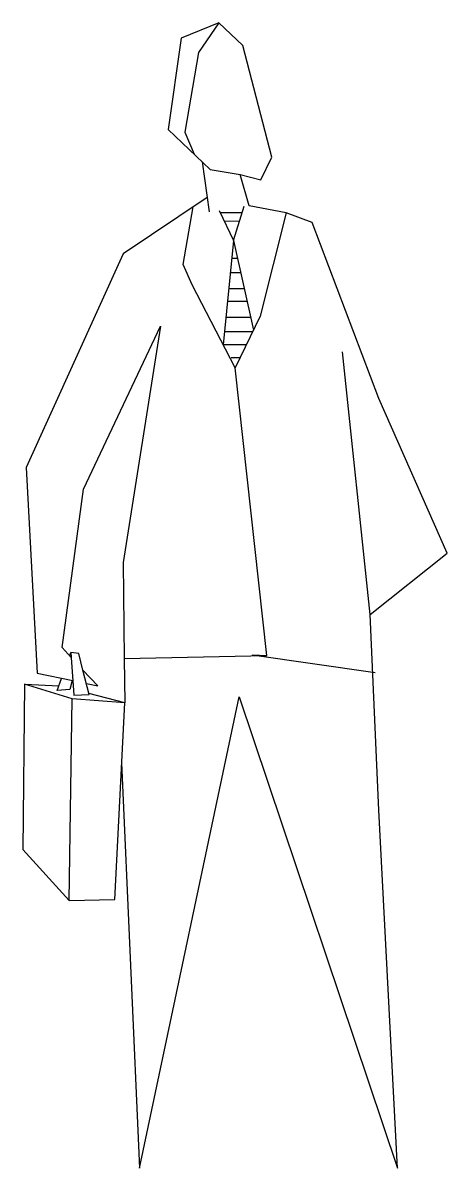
# Model space of a CAD drawing. Extents: x -63 to 1, y 0 to 172.
import ezdxf

# ---------------------------------------------------------------- set-up
doc = ezdxf.new("R2010")
doc.units = 0
doc.header["$LTSCALE"] = 25
doc.header["$MEASUREMENT"] = 0
doc.layers.get('0').update_dxf_attribs({"linetype": 'CONTINUOUS'})

msp = doc.modelspace()

# ---------------------------------------------------------------- linework, layer by layer
at = {"color": 0, "linetype": 'ByBlock'}
for p, q in [((-35.82, 151.43), (-34.79, 143.92)), ((-31.12, 139.62), (-29.54, 144.77)), ((-33.26, 144.09), (-31.12, 139.62)), ((-33.14, 143.83), (-29.83, 143.82)), ((-23.2, 143.74), (-27.1, 128.24)), ((-32.51, 142.52), (-30.22, 142.56)), ((-31.12, 139.62), (-32.65, 123.91)), ((-31.12, 139.62), (-28.11, 126.15)), ((-31.38, 136.96), (-30.53, 136.96)), ((-31.59, 134.8), (-30.04, 134.8)), ((-31.82, 132.41), (-29.51, 132.41)), ((-32.01, 130.48), (-29.08, 130.48)), ((-32.25, 128.09), (-28.55, 128.09)), ((-27.1, 128.24), (-30.87, 120.48)), ((-32.46, 125.93), (-28.22, 125.93)), ((-28.3, 127), (-28.25, 127)), ((-32.57, 123.97), (-29.17, 123.97)), ((-10.63, 83.41), (-14.77, 122.87)), ((-31.49, 122.02), (-30.24, 122.02)), ((-55.71, 77.2), (-55.54, 77.68)), ((-28.32, 77.33), (-26.1, 77.26)), ((-28.32, 77.33), (-9.87, 74.71)), ((-51.5, 72.68), (-53.72, 75.06)), ((-62.49, 72.94), (-57.29, 72.66)), ((-57.61, 71.98), (-56.94, 73.81)), ((-55.34, 73.48), (-55.67, 72.15)), ((-53.2, 73.04), (-51.5, 72.68)), ((-55.67, 72.15), (-57.61, 71.98)), ((-55.79, 40.45), (-55.33, 70.71))]:
    msp.add_line(p, q, dxfattribs=at)
for points in [[(-33.32, 172.3), (-38.96, 169.99), (-40.91, 156.26), (-34.6, 150.28), (-30.11, 149.51), (-27.04, 148.74), (-25.37, 152.13), (-29.73, 168.91), (-33.32, 172.3), (-36.39, 167.83), (-38.41, 155.89), (-37.03, 152.59)], [(-47.91, 61.12), (-45.22, 0.22), (-30.25, 71.01), (-6.49, 0.22), (-9.29, 54.01), (-10.63, 83.41), (0.94, 92.62), (-9.29, 115.88), (-19.3, 142.28), (-23.2, 143.74), (-28.77, 144.83), (-30.11, 149.51)], [(-35.08, 146.04), (-47.68, 137.6), (-62.23, 105.5), (-60.59, 74.57), (-55.24, 73.46)], [(-47.53, 76.8), (-26.1, 77.26), (-30.87, 120.48), (-37.33, 132.92), (-38.67, 135.99), (-37.17, 144.64)], [(-55.49, 76.96), (-56.86, 78.44), (-53.65, 102.24), (-42.08, 126.75), (-47.68, 91.23), (-47.53, 76.8), (-47.45, 70.14), (-55.33, 70.71), (-62.49, 72.94), (-62.73, 48.1), (-55.79, 40.45), (-48.94, 40.6), (-47.45, 70.14), (-52.82, 71.51)]]:
    msp.add_lwpolyline(points, dxfattribs=at)
msp.add_lwpolyline([(-53.72, 75.06), (-54.34, 77.53), (-55.54, 77.68), (-55.49, 76.96), (-55.09, 71.26), (-52.79, 71.38)], close=True, dxfattribs=at)

doc.saveas('drawing.dxf')
